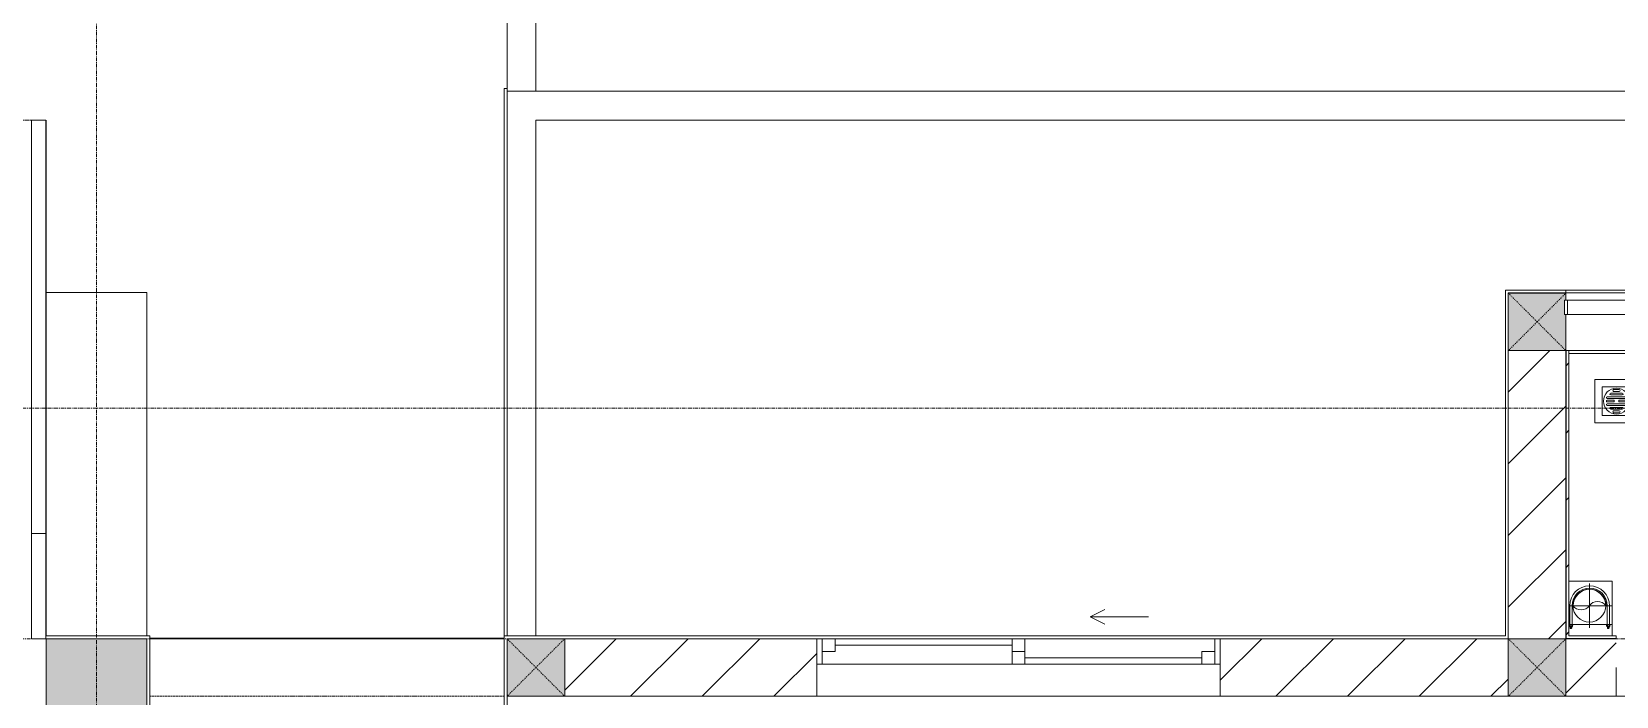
# Model space of a CAD drawing. Header units: millimetres. Extents: x 5356 to 209803, y -16346 to 109894.
# Drawn here: x 83328 to 88828, y 44337 to 46644 of the extents above; entities that cross this region are included whole.
import ezdxf

# ---------------------------------------------------------------- set-up
doc = ezdxf.new("R2010")
doc.units = ezdxf.units.MM
for name, pattern in [('Dash', [6, 3, -3]), ('Grid Line', [22.225, 12.7, -3.175, 3.175, -3.175]), ('IMPORT-CENTER _3_', [10.16, 6.35, -1.27, 1.27, -1.27]), ('IMPORT-Overhead', [3.96875, 2.38125, -1.5875])]:
    doc.linetypes.add(name, pattern=pattern)
for name, color, linetype, lineweight in [('0-1', 7, 'Continuous', 5), ('A-AREA-1', 30, 'IMPORT-Overhead', 9), ('A-FLOR', 192, 'Continuous', 9), ('A-FLOR-1', 9, 'Continuous', 9), ('A-FLOR-HRAL', 11, 'Continuous', 9), ('A-GLAZ', 151, 'Continuous', 9), ('A-WALL', 113, 'Continuous', 9), ('A-WALL-3', 113, 'Continuous', 18), ('A-WALL-PATT-2', 9, 'Continuous', 9), ('A-WALL-PATT-3', 111, 'Continuous', 9), ('G-IMPT', 8, 'Continuous', 9), ('G-IMPT-2', 8, 'IMPORT-CENTER _3_', 9), ('I-WALL-1', 253, 'Continuous', 18), ('I-WALL-2', 9, 'Continuous', 9), ('M-EQPM', 50, 'Continuous', 9), ('S-COLS', 52, 'Continuous', 9), ('S-COLS-1', 254, 'Continuous', 5), ('S-COLS-2', 253, 'Continuous', 18), ('S-COLS-4', 52, 'Continuous', 18), ('S-COLS-5', 52, 'Dash', 9), ('S-COLS-HDLN', 52, 'Dash', 9), ('S-GRID-1', 1, 'Grid Line', 9), ('S-STRS', 31, 'Continuous', 9)]:
    doc.layers.add(name, color=color, linetype=linetype, lineweight=lineweight)
pattern_1 = [(45, (0, 0), (-116.67262, 116.67262), [])]
pattern_2 = [(45, (0, 0), (-124.4508, 124.4508), [])]

# ---------------------------------------------------------------- blocks, each defined once
blk = doc.blocks.new('NCV_TKTC_KET CAU_rvt-1-TKCS_MB ĐỊNH VỊ MỐC TỌA ĐỘ CÔNG TRÌNH')
at = {"layer": 'S-COLS-1'}
blk.add_hatch(color=256, dxfattribs=at).paths.add_polyline_path([(83377.6, 43836.9), (83727.6, 43836.9), (83727.6, 44536.9), (83377.6, 44536.9)])
at = {"layer": 'S-COLS-2'}
for p, q in [((83727.6, 44536.9), (83377.6, 44536.9)), ((83377.6, 44536.9), (83377.6, 43836.9)), ((83727.6, 43836.9), (83727.6, 44536.9))]:
    blk.add_line(p, q, dxfattribs=at)
blk = doc.blocks.new('NCV_TKTC_TANG 1_rvt-1-TKCS_MB ĐỊNH VỊ MỐC TỌA ĐỘ CÔNG TRÌNH')
at = {"layer": 'A-WALL-PATT-2'}
h = blk.add_hatch(dxfattribs=at)
h.set_pattern_fill('FP_3', color=256, style=0, pattern_type=2)
h.set_pattern_definition(pattern_1)
h.paths.add_polyline_path([(88663.1, 44537.4), (88663.1, 45537.4), (88653.1, 45537.4), (88653.1, 44537.4)])
h = blk.add_hatch(dxfattribs=at)
h.set_pattern_fill('FP_3', color=256, style=0, pattern_type=2)
h.set_pattern_definition(pattern_1)
h.paths.add_polyline_path([(88663.1, 44537.4), (88827.6, 44537.4), (88827.6, 44547.4), (88663.1, 44547.4)])
h.paths.add_polyline_path([(91652.6, 44537.4), (91652.6, 44547.4), (91327.6, 44547.4), (91327.6, 44537.4)])
at = {"layer": 'A-FLOR-1'}
blk.add_line((91327.6, 44336.9), (88827.6, 44336.9), dxfattribs=at)
at = {"layer": 'I-WALL-1'}
for p, q in [((88663.1, 45537.4), (88653.1, 45537.4)), ((88653.1, 45537.4), (88653.1, 44537.4)), ((88663.1, 44547.4), (88663.1, 45537.4)), ((88653.1, 44537.4), (88663.1, 44537.4)), ((88827.6, 44547.4), (88663.1, 44547.4)), ((88663.1, 44537.4), (88827.6, 44537.4)), ((88827.6, 44537.4), (88827.6, 44547.4))]:
    blk.add_line(p, q, dxfattribs=at)
at = {"layer": 'I-WALL-2'}
for p, q in [((88663.1, 45537.4), (91642.6, 45537.4)), ((91642.6, 45527.4), (88663.1, 45527.4))]:
    blk.add_line(p, q, dxfattribs=at)
blk = doc.blocks.new('1_FAMILY RVT - W01-WxH 1400x1400xmm-389822-TKCS_MB ĐỊNH VỊ MỐC TỌA ĐỘ CÔNG TRÌNH')
at = {"layer": 'A-GLAZ'}
for p, q in [((248.4, 172.39), (299.2, 197.79)), ((248.4, 172.39), (299.2, 146.99)), ((248.4, 172.39), (451.6, 172.39)), ((-700, 96.19), (-700, -103.81)), ((700, 96.19), (-700, 96.19)), ((-700, 96.19), (-636.5, 96.19)), ((-680.95, 96.19), (-680.95, 7.29)), ((-636.5, 96.19), (-22.225, 96.19)), ((-636.5, 96.19), (-636.5, 51.74)), ((-636.5, 73.965), (-22.225, 73.965)), ((-22.225, 7.29), (-22.225, 96.19)), ((-22.225, 96.19), (22.225, 96.19)), ((22.225, 96.19), (680.95, 96.19)), ((22.225, 96.19), (22.225, 7.29)), ((680.95, 96.19), (700, 96.19)), ((680.95, 96.19), (680.95, 7.29)), ((700, -103.81), (700, 96.19)), ((-700, 7.29), (-680.95, 7.29)), ((-636.5, 51.74), (-680.95, 51.74)), ((-680.95, 7.29), (-22.225, 7.29)), ((22.225, 51.74), (-22.225, 51.74)), ((-22.225, 7.29), (22.225, 7.29)), ((22.225, 29.515), (636.5, 29.515)), ((22.225, 7.29), (636.5, 7.29)), ((636.5, 51.74), (636.5, 7.29)), ((680.95, 51.74), (636.5, 51.74)), ((636.5, 7.29), (700, 7.29)), ((-700, -103.81), (700, -103.81))]:
    blk.add_line(p, q, dxfattribs=at)
blk = doc.blocks.new('Top Rail Type - Top Rail_Internal_-939791-TKCS_MB ĐỊNH VỊ MỐC TỌA ĐỘ CÔNG TRÌNH')
at = {"layer": 'A-FLOR-HRAL'}
for p, q in [((83327.2, 46336.9), (83377.2, 46336.9)), ((83327.2, 44902.2), (83327.2, 46336.9)), ((83377.2, 46336.9), (83377.2, 44902.2)), ((83377.2, 44902.2), (83327.2, 44902.2))]:
    blk.add_line(p, q, dxfattribs=at)
blk = doc.blocks.new('Top Rail Type - Top Rail_Internal_-V177-TKCS_MB ĐỊNH VỊ MỐC TỌA ĐỘ CÔNG TRÌNH')
at = {"layer": 'A-FLOR-HRAL'}
for p, q in [((83377.2, 46336.9), (83327.2, 46336.9)), ((83327.2, 46336.9), (83327.2, 44536.9)), ((83377.2, 46336.9), (83377.2, 44536.9)), ((83377.2, 44536.9), (83327.2, 44536.9))]:
    blk.add_line(p, q, dxfattribs=at)
blk = doc.blocks.new('Railing - 50 x 10mm-1251311-TKCS_MB ĐỊNH VỊ MỐC TỌA ĐỘ CÔNG TRÌNH')
at = {"layer": 'A-FLOR-HRAL'}
for p, q in [((25, 5), (-25, 5)), ((-25, 5), (-25, -5)), ((25, -5), (25, 5)), ((-25, -5), (25, -5))]:
    blk.add_line(p, q, dxfattribs=at)
blk = doc.blocks.new('Railing - Railing-1601247-TKCS_MB ĐỊNH VỊ MỐC TỌA ĐỘ CÔNG TRÌNH')
at = {"layer": 'A-FLOR-HRAL'}
for p, q in [((91647.6, 45712.4), (88657.6, 45712.4)), ((88657.6, 45662.4), (91647.6, 45662.4))]:
    blk.add_line(p, q, dxfattribs=at)
at = {"extrusion": (0, 0, -1), "zscale": -1, "rotation": 90}
for p in [(-88652.6, 45687.4), (-91652.6, 45687.4)]:
    blk.add_blockref('Railing - 50 x 10mm-1251311-TKCS_MB ĐỊNH VỊ MỐC TỌA ĐỘ CÔNG TRÌNH', p, dxfattribs=at)
blk = doc.blocks.new('TKTC_XREF_251221_MB TANG 1 - TKTC_XREF_260130_MB TANG 1_dwg_THU NUOC - THU NUOC-444531-TKCS_MB TẦNG 1-4202120-TKCS_MB ĐỊNH VỊ MỐC TỌA ĐỘ CÔNG TRÌNH')
at = {"layer": 'M-EQPM'}
for p, q in [((-23.3, 10.8), (40.9, 10.8)), ((40.9, 4.8), (-23.3, 4.8)), ((-11, 23.3), (28.5, 23.3)), ((28.5, 17.3), (-11, 17.3)), ((-1.1, 35.6), (18.5, 35.6)), ((18.5, 29.6), (-1.1, 29.6)), ((-23.3, -13.6), (40.9, -13.6)), ((40.9, -19.6), (-23.3, -19.6)), ((-11, -26.1), (28.5, -26.1)), ((28.5, -32.1), (-11, -32.1)), ((-1.1, -38.5), (18.5, -38.5)), ((18.5, -44.5), (-1.1, -44.5))]:
    blk.add_line(p, q, dxfattribs=at)
at = {"layer": 'M-EQPM', "flags": 128}
for points in [[(83.7, -79.4), (83.7, 70.6), (-66.3, 70.6), (-66.3, -79.4)], [(58.7, -54.4), (58.7, 45.6), (-41.3, 45.6), (-41.3, -54.4)]]:
    blk.add_lwpolyline(points, close=True, dxfattribs=at)
for points in [[(-23.3, -1.2), (0.7, -1.2), (0.7, -7.2), (-23.3, -7.2)], [(40.9, -7.2), (16.7, -7.2), (16.7, -1.2), (40.9, -1.2)]]:
    blk.add_lwpolyline(points, dxfattribs=at)
at = {"layer": 'M-EQPM'}
for centre, radius, start, end in [((8.7, -4.4), 45, 360, 180), ((8.7, -4.4), 45, 360, 180), ((-23.3, 7.8), 3, 90, 270), ((-11, 20.3), 3, 90, 270), ((-1.1, 32.6), 3, 90, 270), ((18.5, 32.6), 3, 270, 90), ((28.5, 20.3), 3, 270, 90), ((40.9, 7.8), 3, 270, 90), ((8.7, -4.4), 45, 180, 360), ((8.7, -4.4), 45, 180, 360), ((-23.3, -4.2), 3, 90, 270), ((-23.3, -16.6), 3, 90, 270), ((-11, -29.1), 3, 90, 270), ((-1.1, -41.5), 3, 90, 270), ((18.5, -41.5), 3, 270, 90), ((28.5, -29.1), 3, 270, 90), ((40.9, -4.2), 3, 270, 90), ((40.9, -16.6), 3, 270, 90)]:
    blk.add_arc(centre, radius, start, end, dxfattribs=at)
blk = doc.blocks.new('TKTC_XREF_251221_MB TANG 1 - TKTC_XREF_260130_MB TANG 1_dwg_CUM U_DN100-V219-TKCS_MB ĐỊNH VỊ MỐC TỌA ĐỘ CÔNG TRÌNH')
at = {"layer": 'G-IMPT'}
blk.add_hatch(color=256, dxfattribs=at).paths.add_polyline_path([(0, 61), (0, 57), (14.8, 55.1), (28.5, 49.4), (40.3, 40.3), (49.4, 28.5), (55.1, 14.8), (57, 0), (55.1, -14.8), (49.4, -28.5), (40.3, -40.3), (28.5, -49.4), (14.8, -55.1), (0, -57), (0, -61), (15.8, -58.9), (30.5, -52.8), (43.1, -43.1), (52.8, -30.5), (58.9, -15.8), (61, 0), (58.9, 15.8), (52.8, 30.5), (43.1, 43.1), (30.5, 52.8), (15.8, 58.9)])
for p, q in [((-79.1, 66.6), (-79.1, 63.4)), ((-76.6, 66.6), (-76.6, 63.4)), ((-74.6, 66.6), (-74.6, 63.4)), ((-72.7, 69.3), (-72.7, 60.7)), ((-66.9, 67.9), (-71.7, 67.9)), ((-66.9, 62.1), (-71.7, 62.1)), ((-66.9, 70.8), (-66.9, 72.7)), ((-65, 69), (0, 69)), ((-79.1, -63.4), (-79.1, -66.6)), ((-76.6, -63.4), (-76.6, -66.6)), ((-74.6, -63.4), (-74.6, -66.6)), ((-72.7, -60.7), (-72.7, -69.3)), ((-66.9, -62.1), (-71.7, -62.1)), ((-66.9, -67.9), (-71.7, -67.9)), ((-65, -69), (0, -69))]:
    blk.add_line(p, q, dxfattribs=at)
at = {"layer": 'G-IMPT', "flags": 128}
for points in [[(-72.7, 67.6), (-78.1, 67.6), (-78.1, 62.4), (-72.7, 62.4)], [(-71.7, 59.2), (-66.9, 59.2), (-66.9, 70.8), (-71.7, 70.8)], [(-65, 72.5), (-65, 57.3), (-66.9, 57.3), (-66.9, 59.2)], [(-65, 61), (0, 61), (0, 57)], [(-72.7, -62.4), (-78.1, -62.4), (-78.1, -67.6), (-72.7, -67.6)], [(-71.7, -70.8), (-66.9, -70.8), (-66.9, -59.2), (-71.7, -59.2)], [(-66.9, -59.2), (-66.9, -57.3), (-65, -57.3), (-65, -72.7), (-66.9, -72.7), (-66.9, -70.8)], [(-65, -61), (0, -61), (0, -57)]]:
    blk.add_lwpolyline(points, dxfattribs=at)
at = {"layer": 'G-IMPT'}
for centre, radius, start, end in [((-78.1, 66.6), 0.96, 90, 180), ((-78.1, 63.4), 0.96, 180, 270), ((-71.1, 69.3), 1.56, 112.6199, 247.3801), ((-67.9, 65), 4.8, 143.1301, 216.8699), ((-71.1, 60.7), 1.56, 112.6199, 247.3801), ((0, 0), 69, 270, 90), ((0, 0), 61, 270, 90), ((0, 0), 57, 270, 90), ((-78.1, -63.4), 0.96, 90, 180), ((-78.1, -66.6), 0.96, 180, 270), ((-71.1, -60.7), 1.56, 112.6199, 247.3801), ((-67.9, -65), 4.8, 143.1301, 216.8699), ((-71.1, -69.3), 1.56, 112.6199, 247.3801)]:
    blk.add_arc(centre, radius, start, end, dxfattribs=at)
blk = doc.blocks.new('TKTC_XREF_251221_MB TANG 1 - TKTC_XREF_260130_MB TANG 1_dwg_$cc-V220-TKCS_MB ĐỊNH VỊ MỐC TỌA ĐỘ CÔNG TRÌNH')
at = {"layer": 'G-IMPT'}
blk.add_circle((0, 0), 0.5, dxfattribs=at)
for centre, radius, start, end in [((0, 0), 0.5, 90, 270), ((0.188, 0.25), 0.313, 126.8699, 233.1301), ((-0.188, -0.25), 0.313, 306.8699, 53.1301)]:
    blk.add_arc(centre, radius, start, end, dxfattribs=at)
at = {"layer": 'G-IMPT-2'}
for p, q in [((0, -0.625), (0, 0.673)), ((-0.673, 0), (0.673, 0))]:
    blk.add_line(p, q, dxfattribs=at)
blk = doc.blocks.new('TKTC_XREF_251221_MB TANG 1 - TKTC_XREF_260130_MB TANG 1_dwg-4202109-TKCS_MB ĐỊNH VỊ MỐC TỌA ĐỘ CÔNG TRÌNH')
at = {"layer": 'G-IMPT'}
blk.add_line((-118184.1, -356807.7), (-119414.1, -356807.7), dxfattribs=at)
at = {"layer": 'G-IMPT', "flags": 128}
for points in [[(-119424.1, -356799.7), (-119424.1, -355607.7), (-119774.5, -355607.7)], [(-114488.6, -356610.2), (-114338.7, -356610.2), (-114338.7, -356759.9), (-114489, -356759.9)], [(-114338.7, -356799.3), (-114338.9, -356760), (-114489, -356760)]]:
    blk.add_lwpolyline(points, dxfattribs=at)
blk.add_blockref('TKTC_XREF_251221_MB TANG 1 - TKTC_XREF_260130_MB TANG 1_dwg_THU NUOC - THU NUOC-444531-TKCS_MB TẦNG 1-4202120-TKCS_MB ĐỊNH VỊ MỐC TỌA ĐỘ CÔNG TRÌNH', (-114332.3, -355980.6))
for name, p, xscale, yscale, zscale, rotation in [('TKTC_XREF_251221_MB TANG 1 - TKTC_XREF_260130_MB TANG 1_dwg_$cc-V220-TKCS_MB ĐỊNH VỊ MỐC TỌA ĐỘ CÔNG TRÌNH', (-114417.6, -356695), 113.7150000000073, 113.7150000000073, 113.7150000000073, 269.9990086637467), ('TKTC_XREF_251221_MB TANG 1 - TKTC_XREF_260130_MB TANG 1_dwg_CUM U_DN100-V219-TKCS_MB ĐỊNH VỊ MỐC TỌA ĐỘ CÔNG TRÌNH', (-114416.7, -356695), 0.9975000000000006, 0.9975000000000006, 0.9975000000000006, 90.00099133829468)]:
    blk.add_blockref(name, p, dxfattribs=dict(xscale=xscale, yscale=yscale, zscale=zscale, rotation=rotation))
blk = doc.blocks.new('TKTC_XREF_251221_MB TANG 1 - TKTC_XREF_251221_MB TANG 1-2038492-TKCS_MB ĐỊNH VỊ MỐC TỌA ĐỘ CÔNG TRÌNH')
blk.add_blockref('TKTC_XREF_251221_MB TANG 1 - TKTC_XREF_260130_MB TANG 1_dwg-4202109-TKCS_MB ĐỊNH VỊ MỐC TỌA ĐỘ CÔNG TRÌNH', (169499.1, 384109.7))
blk = doc.blocks.new('G1_SOF - BO TRU - 200x200-3050151-TKCS_MB ĐỊNH VỊ MỐC TỌA ĐỘ CÔNG TRÌNH')
at = {"layer": 'S-COLS-HDLN'}
for p, q in [((-100, 100), (100, -100)), ((100, 100), (-100, -100))]:
    blk.add_line(p, q, dxfattribs=at)

msp = doc.modelspace()

# ---------------------------------------------------------------- hatches: boundary and pattern name
at = {"layer": 'A-WALL-PATT-3'}
h = msp.add_hatch(dxfattribs=at)
h.set_pattern_fill('FP_1', color=256, style=0, pattern_type=2)
h.set_pattern_definition(pattern_2)
h.paths.add_polyline_path([(88652.6, 44536.9), (88652.6, 45536.9), (88452.6, 45536.9), (88452.6, 44536.9)])
h.paths.add_polyline_path([(88652.6, 45736.9), (88652.6, 45737.4), (88452.6, 45736.9)])
h = msp.add_hatch(dxfattribs=at)
h.set_pattern_fill('FP_1', color=256, style=0, pattern_type=2)
h.set_pattern_definition(pattern_2)
h.paths.add_polyline_path([(88452.6, 44336.9), (88452.6, 44536.9), (87452.6, 44536.9), (87452.6, 44336.9), (88271.1, 44336.9)])
h.paths.add_polyline_path([(86052.6, 44336.9), (86052.6, 44536.9), (85177.6, 44536.9), (85177.6, 44336.9), (85245, 44336.9)])
h = msp.add_hatch(dxfattribs=at)
h.set_pattern_fill('FP_1', color=256, style=0, pattern_type=2)
h.set_pattern_definition(pattern_2)
h.paths.add_polyline_path([(88827.6, 44336.9), (88827.6, 44536.9), (88652.6, 44536.9), (88652.6, 44336.9), (88787.6, 44336.9)])
h.paths.add_polyline_path([(91577.6, 44336.9), (91577.6, 44536.9), (91327.6, 44536.9), (91327.6, 44336.9)])
at = {"layer": 'S-COLS-1'}
for points in [[(88452.6, 45536.9), (88652.6, 45536.9), (88652.6, 45662.4), (88647.6, 45662.4), (88647.6, 45712.4), (88652.6, 45712.4), (88652.6, 45736.9), (88452.6, 45736.9)], [(84977.6, 44336.9), (85177.6, 44336.9), (85177.6, 44536.9), (84977.6, 44536.9)], [(88452.6, 44336.9), (88652.6, 44336.9), (88652.6, 44536.9), (88452.6, 44536.9)]]:
    msp.add_hatch(color=256, dxfattribs=at).paths.add_polyline_path(points)

# ---------------------------------------------------------------- linework, layer by layer
at = {"layer": 'A-AREA-1'}
for p, q in [((77527.6, 46336.9), (83377.6, 46336.9)), ((83377.6, 46336.9), (83377.6, 44546.9)), ((84967.6, 44337.4), (83737.6, 44337.4))]:
    msp.add_line(p, q, dxfattribs=at)
at = {"layer": 'A-FLOR'}
msp.add_line((84967.6, 44536.9), (83737.6, 44536.9), dxfattribs=at)
at = {"layer": 'A-WALL'}
for p, q in [((84977.6, 46447.4), (84977.6, 47586.3)), ((85077.6, 47486.3), (85077.6, 46437.4)), ((84967.6, 44546.9), (84967.6, 46447.4)), ((84977.6, 46447.4), (84967.6, 46447.4)), ((84977.6, 46447.4), (84977.6, 44546.9)), ((84977.6, 44546.9), (84977.6, 46437.4)), ((84977.6, 46437.4), (99767.6, 46437.4)), ((85077.6, 46337.4), (85077.6, 44546.9)), ((99767.6, 46337.4), (85077.6, 46337.4)), ((88452.6, 45736.9), (88652.6, 45736.9)), ((88652.6, 45747.4), (91652.6, 45747.4)), ((91652.6, 45737.4), (88652.6, 45737.4)), ((88652.6, 45536.9), (88452.6, 45536.9)), ((88452.6, 44336.9), (88452.6, 45536.9)), ((86052.6, 44536.9), (85177.6, 44536.9)), ((85177.6, 44536.9), (85177.6, 44336.9)), ((85177.6, 44536.9), (86052.6, 44536.9)), ((88452.6, 44536.9), (87452.6, 44536.9)), ((87452.6, 44536.9), (88452.6, 44536.9)), ((88452.6, 44536.9), (88452.6, 44546.9)), ((88452.6, 44536.9), (88652.6, 44536.9)), ((88652.6, 44536.9), (88652.6, 44336.9))]:
    msp.add_line(p, q, dxfattribs=at)
at = {"layer": 'A-WALL-3'}
for p, q in [((88652.6, 45747.4), (88442.6, 45747.4)), ((88442.6, 45747.4), (88442.6, 44546.9)), ((88652.6, 45737.4), (88452.6, 45737.4)), ((88452.6, 45737.4), (88652.6, 45737.4)), ((88452.6, 45536.9), (88452.6, 45737.4)), ((88652.6, 45736.9), (88652.6, 45747.4)), ((88652.6, 44536.9), (88652.6, 45536.9)), ((83737.6, 44546.9), (83377.6, 44546.9)), ((83377.6, 44536.9), (83727.6, 44536.9)), ((83727.6, 44536.9), (83727.6, 43831.9)), ((83737.6, 43831.9), (83737.6, 44546.9)), ((84967.6, 44546.9), (84967.6, 41697.4)), ((88442.6, 44546.9), (84967.6, 44546.9)), ((84977.6, 41587.4), (84977.6, 44536.9)), ((84977.6, 44536.9), (85177.6, 44536.9)), ((88827.6, 44536.9), (88652.6, 44536.9)), ((88827.6, 44336.9), (88827.6, 44436.9)), ((85177.6, 44336.9), (86052.6, 44336.9)), ((87452.6, 44336.9), (88452.6, 44336.9)), ((88652.6, 44336.9), (88827.6, 44336.9))]:
    msp.add_line(p, q, dxfattribs=at)
at = {"layer": 'S-COLS'}
for p, q in [((88652.6, 45736.9), (88452.6, 45736.9)), ((88452.6, 45536.9), (88652.6, 45536.9)), ((85177.6, 44336.9), (85177.6, 44536.9)), ((88652.6, 44536.9), (88452.6, 44536.9)), ((88452.6, 44536.9), (88452.6, 44336.9)), ((88652.6, 44336.9), (88652.6, 44536.9))]:
    msp.add_line(p, q, dxfattribs=at)
at = {"layer": 'S-COLS-4'}
for p, q in [((88452.6, 45736.9), (88452.6, 45536.9)), ((88652.6, 45712.4), (88652.6, 45736.9)), ((88652.6, 45536.9), (88652.6, 45662.4)), ((85177.6, 44536.9), (84977.6, 44536.9)), ((84977.6, 44536.9), (84977.6, 44336.9)), ((84977.6, 44336.9), (85177.6, 44336.9)), ((88452.6, 44336.9), (88652.6, 44336.9))]:
    msp.add_line(p, q, dxfattribs=at)
at = {"layer": 'S-GRID-1'}
for p, q in [((83552.6, 20960.6), (83552.6, 80482.7)), ((128757.8, 45336.9), (32145.8, 45336.9)), ((131551.8, 44536.9), (29351.8, 44536.9))]:
    msp.add_line(p, q, dxfattribs=at)
at = {"layer": 'S-STRS'}
for p, q in [((83377.6, 46336.9), (83377.6, 46036.9)), ((83377.6, 46036.9), (83377.6, 45736.9)), ((83377.6, 45736.9), (83377.6, 45436.9)), ((83377.6, 45436.9), (83377.6, 45136.9)), ((83377.6, 45136.9), (83377.6, 44836.9)), ((83377.6, 44836.9), (83377.6, 44546.9)), ((83737.6, 44536.9), (84967.6, 44536.9))]:
    msp.add_line(p, q, dxfattribs=at)

# ---------------------------------------------------------------- block references
at = {"layer": '0-1'}
for name in ['NCV_TKTC_KET CAU_rvt-1-TKCS_MB ĐỊNH VỊ MỐC TỌA ĐỘ CÔNG TRÌNH', 'NCV_TKTC_TANG 1_rvt-1-TKCS_MB ĐỊNH VỊ MỐC TỌA ĐỘ CÔNG TRÌNH']:
    msp.add_blockref(name, (0, 0), dxfattribs=at)
at = {"layer": 'A-FLOR-HRAL'}
for name in ['Top Rail Type - Top Rail_Internal_-939791-TKCS_MB ĐỊNH VỊ MỐC TỌA ĐỘ CÔNG TRÌNH', 'Top Rail Type - Top Rail_Internal_-V177-TKCS_MB ĐỊNH VỊ MỐC TỌA ĐỘ CÔNG TRÌNH', 'Railing - Railing-1601247-TKCS_MB ĐỊNH VỊ MỐC TỌA ĐỘ CÔNG TRÌNH']:
    msp.add_blockref(name, (0, 0), dxfattribs=at)
at = {"layer": 'A-GLAZ'}
msp.add_blockref('1_FAMILY RVT - W01-WxH 1400x1400xmm-389822-TKCS_MB ĐỊNH VỊ MỐC TỌA ĐỘ CÔNG TRÌNH', (86752.6, 44440.7), dxfattribs=at)
at = {"layer": 'M-EQPM'}
msp.add_blockref('TKTC_XREF_251221_MB TANG 1 - TKTC_XREF_251221_MB TANG 1-2038492-TKCS_MB ĐỊNH VỊ MỐC TỌA ĐỘ CÔNG TRÌNH', (33652.6, 17236.9), dxfattribs=at)
at = {"layer": 'S-COLS-5'}
for p in [(88552.6, 45636.9), (85077.6, 44436.9), (88552.6, 44436.9)]:
    msp.add_blockref('G1_SOF - BO TRU - 200x200-3050151-TKCS_MB ĐỊNH VỊ MỐC TỌA ĐỘ CÔNG TRÌNH', p, dxfattribs=at)

doc.saveas('drawing.dxf')
